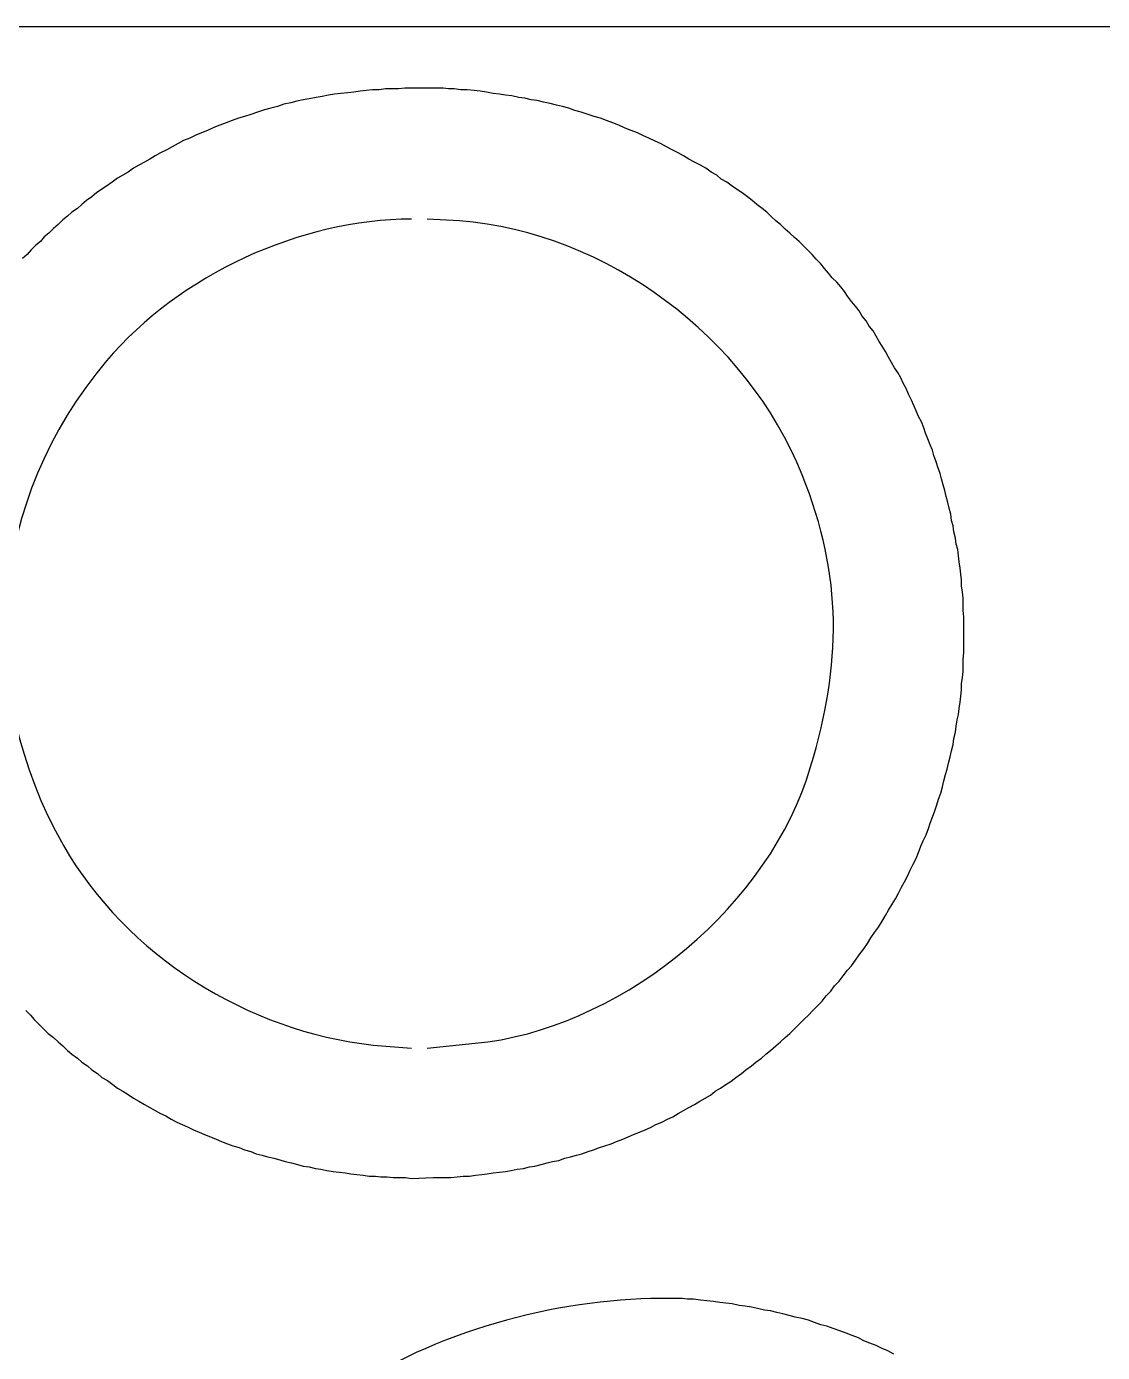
# Model space of a CAD drawing. Extents: x 16 to 596, y 60 to 440.
# Drawn here: x 477.21 to 512.13, y 207.24 to 250.27 of the extents above; entities that cross this region are included whole.
import ezdxf

# ---------------------------------------------------------------- set-up
doc = ezdxf.new("R2010")
doc.units = 0
doc.layers.get('0').update_dxf_attribs({"linetype": 'CONTINUOUS'})

msp = doc.modelspace()

# ---------------------------------------------------------------- linework, layer by layer
at = {"color": 5}
msp.add_line((16.208698, 250.268714), (596.208698, 250.268714), dxfattribs=at)
at = {"color": 3}
for p, q in [((489.483698, 248.268714), (489.283698, 248.243814)), ((490.208698, 248.268714), (489.483698, 248.268714)), ((490.383598, 248.268714), (490.208698, 248.268714)), ((490.558698, 248.268714), (490.383598, 248.268714)), ((490.733598, 248.268714), (490.558698, 248.268714)), ((490.908698, 248.243814), (490.733598, 248.268714)), ((485.983598, 247.843814), (485.783698, 247.793814)), ((486.183698, 247.893714), (485.983598, 247.843814)), ((486.383598, 247.918714), (486.183698, 247.893714)), ((486.608698, 247.968814), (486.383598, 247.918714)), ((486.808598, 247.993814), (486.608698, 247.968814)), ((487.008698, 248.043814), (486.808598, 247.993814)), ((487.208598, 248.068714), (487.008698, 248.043814)), ((487.408698, 248.093714), (487.208598, 248.068714)), ((487.633698, 248.118714), (487.408698, 248.093714)), ((487.833698, 248.143814), (487.633698, 248.118714)), ((488.033698, 248.168814), (487.833698, 248.143814)), ((488.233698, 248.193814), (488.033698, 248.168814)), ((488.433698, 248.218814), (488.233698, 248.193814)), ((488.658698, 248.218814), (488.433698, 248.218814)), ((488.858698, 248.243814), (488.658698, 248.218814)), ((489.058698, 248.243814), (488.858698, 248.243814)), ((489.283698, 248.243814), (489.058698, 248.243814)), ((491.083698, 248.243814), (490.908698, 248.243814)), ((491.308698, 248.218814), (491.083698, 248.243814)), ((491.508698, 248.218814), (491.308698, 248.218814)), ((491.733698, 248.193814), (491.508698, 248.218814)), ((491.933598, 248.168814), (491.733698, 248.193814)), ((492.133698, 248.143814), (491.933598, 248.168814)), ((492.358598, 248.093714), (492.133698, 248.143814)), ((492.558698, 248.068714), (492.358598, 248.093714)), ((492.758598, 248.043814), (492.558698, 248.068714)), ((492.958698, 248.018814), (492.758598, 248.043814)), ((493.183698, 247.968814), (492.958698, 248.018814)), ((493.383698, 247.943814), (493.183698, 247.968814)), ((493.583698, 247.893714), (493.383698, 247.943814)), ((493.783698, 247.868714), (493.583698, 247.893714)), ((493.983698, 247.818814), (493.783698, 247.868714)), ((484.483698, 247.418814), (484.283698, 247.343814)), ((484.708698, 247.493714), (484.483698, 247.418814)), ((484.933698, 247.568814), (484.708698, 247.493714)), ((485.133698, 247.618814), (484.933698, 247.568814)), ((485.358698, 247.668714), (485.133698, 247.618814)), ((485.558698, 247.743814), (485.358698, 247.668714)), ((485.783698, 247.793814), (485.558698, 247.743814)), ((494.208698, 247.768814), (493.983698, 247.818814)), ((494.408698, 247.718714), (494.208698, 247.768814)), ((494.608698, 247.668714), (494.408698, 247.718714)), ((494.808698, 247.618814), (494.608698, 247.668714)), ((495.008698, 247.543814), (494.808698, 247.618814)), ((495.208698, 247.493714), (495.008698, 247.543814)), ((495.433698, 247.418814), (495.208698, 247.493714)), ((495.633698, 247.343814), (495.433698, 247.418814)), ((483.283698, 246.993814), (483.083698, 246.893714)), ((483.483698, 247.068714), (483.283698, 246.993814)), ((483.683698, 247.143814), (483.483698, 247.068714)), ((483.883698, 247.218814), (483.683698, 247.143814)), ((484.083698, 247.293714), (483.883698, 247.218814)), ((484.283698, 247.343814), (484.083698, 247.293714)), ((495.833698, 247.293714), (495.633698, 247.343814)), ((496.033698, 247.218814), (495.833698, 247.293714)), ((496.233698, 247.143814), (496.033698, 247.218814)), ((496.433698, 247.068714), (496.233698, 247.143814)), ((496.633698, 246.968814), (496.433698, 247.068714)), ((496.833698, 246.893714), (496.633698, 246.968814)), ((482.308698, 246.568814), (482.133698, 246.468814)), ((482.508698, 246.643814), (482.308698, 246.568814)), ((482.708698, 246.743714), (482.508698, 246.643814)), ((482.883698, 246.818814), (482.708698, 246.743714)), ((483.083698, 246.893714), (482.883698, 246.818814)), ((497.033698, 246.818814), (496.833698, 246.893714)), ((497.233698, 246.718714), (497.033698, 246.818814)), ((497.408698, 246.643814), (497.233698, 246.718714)), ((497.608698, 246.543714), (497.408698, 246.643814)), ((497.783698, 246.468814), (497.608698, 246.543714)), ((481.558698, 246.168814), (481.383698, 246.068814)), ((481.758698, 246.268814), (481.558698, 246.168814)), ((481.933698, 246.368814), (481.758698, 246.268814)), ((482.133698, 246.468814), (481.933698, 246.368814)), ((497.983698, 246.368814), (497.783698, 246.468814)), ((498.158698, 246.268814), (497.983698, 246.368814)), ((498.358698, 246.168814), (498.158698, 246.268814)), ((498.533698, 246.068814), (498.358698, 246.168814)), ((480.858598, 245.768814), (480.683698, 245.668814)), ((481.033698, 245.868814), (480.858598, 245.768814)), ((481.208598, 245.968814), (481.033698, 245.868814)), ((481.383698, 246.068814), (481.208598, 245.968814)), ((498.708598, 245.968814), (498.533698, 246.068814)), ((498.883698, 245.868814), (498.708598, 245.968814)), ((499.083598, 245.768814), (498.883698, 245.868814)), ((499.258698, 245.668814), (499.083598, 245.768814)), ((480.158698, 245.343714), (479.983698, 245.218814)), ((480.333698, 245.443814), (480.158698, 245.343714)), ((480.508698, 245.543714), (480.333698, 245.443814)), ((480.683698, 245.668814), (480.508698, 245.543714)), ((499.433698, 245.543714), (499.258698, 245.668814)), ((499.608698, 245.443814), (499.433698, 245.543714)), ((499.758698, 245.318714), (499.608698, 245.443814)), ((499.933698, 245.218814), (499.758698, 245.318714)), ((479.483698, 244.868814), (479.333698, 244.743714)), ((479.658598, 244.993814), (479.483698, 244.868814)), ((479.808698, 245.093714), (479.658598, 244.993814)), ((479.983698, 245.218814), (479.808698, 245.093714)), ((500.108698, 245.093714), (499.933698, 245.218814)), ((500.283598, 244.968814), (500.108698, 245.093714)), ((500.433698, 244.868814), (500.283598, 244.968814)), ((500.608698, 244.743714), (500.433698, 244.868814)), ((479.008698, 244.493714), (478.858598, 244.368814)), ((479.158698, 244.618814), (479.008698, 244.493714)), ((479.333698, 244.743714), (479.158698, 244.618814)), ((500.758698, 244.618814), (500.608698, 244.743714)), ((500.908698, 244.493714), (500.758698, 244.618814)), ((501.083598, 244.368814), (500.908698, 244.493714)), ((478.383698, 243.993814), (478.233698, 243.843814)), ((478.533698, 244.118714), (478.383698, 243.993814)), ((478.683698, 244.243814), (478.533698, 244.118714)), ((478.858598, 244.368814), (478.683698, 244.243814)), ((501.233698, 244.243814), (501.083598, 244.368814)), ((501.383698, 244.093714), (501.233698, 244.243814)), ((501.533698, 243.968814), (501.383698, 244.093714)), ((501.683698, 243.843814), (501.533698, 243.968814)), ((477.933698, 243.568714), (477.783698, 243.443814)), ((478.083698, 243.718714), (477.933698, 243.568714)), ((478.233698, 243.843814), (478.083698, 243.718714)), ((501.833698, 243.693714), (501.683698, 243.843814)), ((501.983698, 243.568714), (501.833698, 243.693714)), ((502.133698, 243.418814), (501.983698, 243.568714)), ((477.508698, 243.168714), (477.358698, 243.018814)), ((477.658598, 243.293814), (477.508698, 243.168714)), ((477.783698, 243.443814), (477.658598, 243.293814)), ((502.283598, 243.293814), (502.133698, 243.418814)), ((502.433698, 243.143714), (502.283598, 243.293814)), ((502.558698, 243.018814), (502.433698, 243.143714)), ((477.233598, 242.868814), (477.083698, 242.743714)), ((477.358698, 243.018814), (477.233598, 242.868814)), ((502.708698, 242.868814), (502.558698, 243.018814)), ((502.833698, 242.718714), (502.708698, 242.868814)), ((502.983698, 242.568714), (502.833698, 242.718714)), ((503.108698, 242.418814), (502.983698, 242.568714)), ((503.233698, 242.268814), (503.108698, 242.418814)), ((503.358698, 242.118714), (503.233698, 242.268814)), ((503.508698, 241.968714), (503.358698, 242.118714)), ((503.633698, 241.818814), (503.508698, 241.968714)), ((503.758698, 241.668814), (503.633698, 241.818814)), ((503.858598, 241.518714), (503.758698, 241.668814)), ((503.983698, 241.343714), (503.858598, 241.518714)), ((504.108698, 241.193814), (503.983698, 241.343714)), ((504.233598, 241.043814), (504.108698, 241.193814)), ((504.333698, 240.868814), (504.233598, 241.043814)), ((504.458698, 240.718714), (504.333698, 240.868814)), ((504.558698, 240.543714), (504.458698, 240.718714)), ((504.683698, 240.393714), (504.558698, 240.543714)), ((504.783698, 240.218814), (504.683698, 240.393714)), ((504.883698, 240.043814), (504.783698, 240.218814)), ((504.983698, 239.893814), (504.883698, 240.043814)), ((505.083698, 239.718814), (504.983698, 239.893814)), ((505.183698, 239.543714), (505.083698, 239.718814)), ((505.283698, 239.368714), (505.183698, 239.543714)), ((505.383698, 239.193714), (505.283698, 239.368714)), ((505.483698, 239.043814), (505.383698, 239.193714)), ((505.583698, 238.868814), (505.483698, 239.043814)), ((505.658698, 238.693814), (505.583698, 238.868814)), ((505.758698, 238.518814), (505.658698, 238.693814)), ((505.833598, 238.343714), (505.758698, 238.518814)), ((505.933698, 238.143714), (505.833598, 238.343714)), ((506.008698, 237.968714), (505.933698, 238.143714)), ((506.083698, 237.793714), (506.008698, 237.968714)), ((506.158698, 237.618814), (506.083698, 237.793714)), ((506.258598, 237.443814), (506.158698, 237.618814)), ((506.333698, 237.243814), (506.258598, 237.443814)), ((506.383698, 237.068814), (506.333698, 237.243814)), ((506.458698, 236.893814), (506.383698, 237.068814)), ((506.533698, 236.693814), (506.458698, 236.893814)), ((506.608598, 236.518814), (506.533698, 236.693814)), ((506.658698, 236.343814), (506.608598, 236.518814)), ((506.733698, 236.143814), (506.658698, 236.343814)), ((506.783698, 235.968714), (506.733698, 236.143814)), ((506.858698, 235.768714), (506.783698, 235.968714)), ((506.908698, 235.593714), (506.858698, 235.768714)), ((506.958698, 235.393714), (506.908698, 235.593714)), ((507.008598, 235.218714), (506.958698, 235.393714)), ((507.058698, 235.018714), (507.008598, 235.218714)), ((507.108698, 234.818714), (507.058698, 235.018714)), ((507.158698, 234.643814), (507.108698, 234.818714)), ((507.208698, 234.443814), (507.158698, 234.643814)), ((507.233698, 234.243714), (507.208698, 234.443814)), ((507.283698, 234.068814), (507.233698, 234.243714)), ((507.308698, 233.868814), (507.283698, 234.068814)), ((507.358698, 233.668814), (507.308698, 233.868814)), ((507.383698, 233.468814), (507.358698, 233.668814)), ((507.433598, 233.293814), (507.383698, 233.468814)), ((507.458698, 233.093814), (507.433598, 233.293814)), ((507.483698, 232.893814), (507.458698, 233.093814)), ((507.508698, 232.693814), (507.483698, 232.893814)), ((507.533698, 232.493814), (507.508698, 232.693814)), ((507.558698, 232.318814), (507.533698, 232.493814)), ((507.558698, 232.118814), (507.558698, 232.318814)), ((507.583698, 231.918814), (507.558698, 232.118814)), ((507.608698, 231.718814), (507.583698, 231.918814)), ((507.608698, 231.518814), (507.608698, 231.718814)), ((507.608698, 231.318814), (507.608698, 231.518814)), ((507.633698, 231.118814), (507.608698, 231.318814)), ((507.633698, 230.918814), (507.633698, 231.118814)), ((507.633698, 230.718814), (507.633698, 230.918814)), ((507.633698, 230.543814), (507.633698, 230.718814)), ((507.633698, 230.343814), (507.633698, 230.543814)), ((507.633698, 230.143814), (507.633698, 230.343814)), ((507.608698, 229.743814), (507.633698, 229.943814)), ((507.633698, 229.943814), (507.633698, 230.143814)), ((507.583698, 229.143814), (507.608698, 229.343814)), ((507.608698, 229.543814), (507.608698, 229.743814)), ((507.608698, 229.343814), (507.608698, 229.543814)), ((507.558698, 228.943814), (507.583698, 229.143814)), ((507.558698, 228.743814), (507.558698, 228.943814)), ((507.508698, 228.343814), (507.533698, 228.543814)), ((507.533698, 228.543814), (507.558698, 228.743814)), ((507.458698, 227.943814), (507.483698, 228.143814)), ((507.483698, 228.143814), (507.508698, 228.343814)), ((507.383698, 227.568814), (507.408598, 227.768814)), ((507.408598, 227.768814), (507.458698, 227.943814)), ((507.308698, 227.168814), (507.358698, 227.368814)), ((507.358698, 227.368814), (507.383698, 227.568814)), ((507.183698, 226.568814), (507.233698, 226.768814)), ((507.233698, 226.768814), (507.283698, 226.968814)), ((507.283698, 226.968814), (507.308698, 227.168814)), ((507.083698, 226.168814), (507.133698, 226.368814)), ((507.133698, 226.368814), (507.183698, 226.568814)), ((506.983698, 225.793814), (507.033598, 225.993814)), ((507.033598, 225.993814), (507.083698, 226.168814)), ((506.883698, 225.393814), (506.933698, 225.593814)), ((506.933698, 225.593814), (506.983698, 225.793814)), ((506.758698, 225.018814), (506.808698, 225.193814)), ((506.808698, 225.193814), (506.883698, 225.393814)), ((506.533698, 224.418814), (506.608598, 224.618814)), ((506.608598, 224.618814), (506.683698, 224.818814)), ((506.683698, 224.818814), (506.758698, 225.018814)), ((506.408698, 224.043814), (506.483698, 224.243814)), ((506.483698, 224.243814), (506.533698, 224.418814)), ((506.233598, 223.668714), (506.308698, 223.843814)), ((506.308698, 223.843814), (506.408698, 224.043814)), ((506.083698, 223.268714), (506.158698, 223.468714)), ((506.158698, 223.468714), (506.233598, 223.668714)), ((505.808598, 222.718714), (505.883698, 222.893714)), ((505.883698, 222.893714), (505.983698, 223.093714)), ((505.983698, 223.093714), (506.083698, 223.268714)), ((505.608698, 222.343814), (505.708698, 222.518714)), ((505.708698, 222.518714), (505.808598, 222.718714)), ((505.408598, 221.968814), (505.508698, 222.143814)), ((505.508698, 222.143814), (505.608698, 222.343814)), ((505.083698, 221.418814), (505.183698, 221.593814)), ((505.183698, 221.593814), (505.308698, 221.793814)), ((505.308698, 221.793814), (505.408598, 221.968814)), ((504.858698, 221.043814), (504.983698, 221.243814)), ((504.983698, 221.243814), (505.083698, 221.418814)), ((504.608698, 220.693714), (504.733698, 220.868814)), ((504.733698, 220.868814), (504.858698, 221.043814)), ((504.233598, 220.143714), (504.383698, 220.343714)), ((504.383698, 220.343714), (504.508698, 220.518714)), ((504.508698, 220.518714), (504.608698, 220.693714)), ((503.983698, 219.793814), (504.108698, 219.968814)), ((504.108698, 219.968814), (504.233598, 220.143714)), ((503.583698, 219.293714), (503.708698, 219.468814)), ((503.708698, 219.468814), (503.858598, 219.643814)), ((503.858598, 219.643814), (503.983698, 219.793814)), ((503.308698, 218.968814), (503.433598, 219.143714)), ((503.433598, 219.143714), (503.583698, 219.293714)), ((502.883698, 218.493714), (503.033598, 218.643814)), ((503.033598, 218.643814), (503.158698, 218.818814)), ((503.158698, 218.818814), (503.308698, 218.968814)), ((477.183698, 218.343714), (477.333698, 218.193814)), ((477.333698, 218.193814), (477.458698, 218.043814)), ((502.433698, 218.043814), (502.583698, 218.193814)), ((502.583698, 218.193814), (502.733698, 218.343714)), ((502.733698, 218.343714), (502.883698, 218.493714)), ((477.458698, 218.043814), (477.608698, 217.893814)), ((477.608698, 217.893814), (477.758698, 217.743714)), ((477.758698, 217.743714), (477.908698, 217.593814)), ((501.983698, 217.593814), (502.133698, 217.743714)), ((502.133698, 217.743714), (502.283598, 217.893814)), ((502.283598, 217.893814), (502.433698, 218.043814)), ((477.908698, 217.593814), (478.083698, 217.468814)), ((478.083698, 217.468814), (478.233698, 217.318714)), ((478.233698, 217.318714), (478.383698, 217.193814)), ((501.533698, 217.193814), (501.683698, 217.318714)), ((501.683698, 217.318714), (501.833698, 217.468814)), ((501.833698, 217.468814), (501.983698, 217.593814)), ((478.383698, 217.193814), (478.533698, 217.043814)), ((478.533698, 217.043814), (478.683698, 216.918714)), ((478.683698, 216.918714), (478.858598, 216.793814)), ((501.058598, 216.793814), (501.208698, 216.918714)), ((501.208698, 216.918714), (501.358698, 217.043814)), ((501.358698, 217.043814), (501.533698, 217.193814)), ((478.858598, 216.793814), (479.008698, 216.668814)), ((479.008698, 216.668814), (479.183698, 216.543714)), ((479.183698, 216.543714), (479.333698, 216.418814)), ((479.333698, 216.418814), (479.508698, 216.293814)), ((500.408698, 216.293814), (500.558698, 216.418814)), ((500.558698, 216.418814), (500.733698, 216.543714)), ((500.733698, 216.543714), (500.883698, 216.668814)), ((500.883698, 216.668814), (501.058598, 216.793814)), ((479.508698, 216.293814), (479.658598, 216.168714)), ((479.658598, 216.168714), (479.833698, 216.068814)), ((479.833698, 216.068814), (480.008598, 215.943714)), ((499.908598, 215.943714), (500.083698, 216.043814)), ((500.083698, 216.043814), (500.233698, 216.168714)), ((500.233698, 216.168714), (500.408698, 216.293814)), ((480.008598, 215.943714), (480.158698, 215.818814)), ((480.158698, 215.818814), (480.333698, 215.718714)), ((480.333698, 215.718714), (480.508698, 215.618814)), ((480.508698, 215.618814), (480.683698, 215.493814)), ((499.233698, 215.493814), (499.408698, 215.593814)), ((499.408698, 215.593814), (499.558698, 215.718714)), ((499.558698, 215.718714), (499.733698, 215.818814)), ((499.733698, 215.818814), (499.908598, 215.943714)), ((480.683698, 215.493814), (480.858598, 215.393814)), ((480.858598, 215.393814), (481.033698, 215.293814)), ((481.033698, 215.293814), (481.208598, 215.193714)), ((481.208598, 215.193714), (481.383698, 215.093814)), ((498.533698, 215.093814), (498.708598, 215.193714)), ((498.708598, 215.193714), (498.883698, 215.293814)), ((498.883698, 215.293814), (499.058598, 215.393814)), ((499.058598, 215.393814), (499.233698, 215.493814)), ((481.383698, 215.093814), (481.558698, 214.993714)), ((481.558698, 214.993714), (481.733698, 214.918714)), ((481.733698, 214.918714), (481.908698, 214.818814)), ((481.908698, 214.818814), (482.083698, 214.718814)), ((482.083698, 214.718814), (482.258698, 214.643814)), ((497.633698, 214.643814), (497.833698, 214.718814)), ((497.833698, 214.718814), (498.008698, 214.818814)), ((498.008698, 214.818814), (498.183698, 214.893814)), ((498.183698, 214.893814), (498.358698, 214.993714)), ((498.358698, 214.993714), (498.533698, 215.093814)), ((482.258698, 214.643814), (482.433598, 214.568714)), ((482.433598, 214.568714), (482.633698, 214.468814)), ((482.633698, 214.468814), (482.808598, 214.393714)), ((482.808598, 214.393714), (482.983698, 214.318814)), ((482.983698, 214.318814), (483.183598, 214.243814)), ((496.733598, 214.243814), (496.908698, 214.318814)), ((496.908698, 214.318814), (497.108598, 214.393714)), ((497.108598, 214.393714), (497.283698, 214.468814)), ((497.283698, 214.468814), (497.458698, 214.543714)), ((497.458698, 214.543714), (497.633698, 214.643814)), ((483.183598, 214.243814), (483.358698, 214.168714)), ((483.358698, 214.168714), (483.533698, 214.093814)), ((483.533698, 214.093814), (483.733698, 214.018814)), ((483.733698, 214.018814), (483.908698, 213.943714)), ((483.908698, 213.943714), (484.108698, 213.893814)), ((484.108698, 213.893814), (484.283698, 213.818814)), ((495.608698, 213.818814), (495.808698, 213.893814)), ((495.808698, 213.893814), (495.983698, 213.943714)), ((495.983698, 213.943714), (496.183698, 214.018814)), ((496.183698, 214.018814), (496.358698, 214.093814)), ((496.358698, 214.093814), (496.558698, 214.168714)), ((496.558698, 214.168714), (496.733598, 214.243814)), ((484.283698, 213.818814), (484.483698, 213.768714)), ((484.483698, 213.768714), (484.658698, 213.693814)), ((484.658698, 213.693814), (484.858698, 213.643814)), ((484.858698, 213.643814), (485.033698, 213.593714)), ((485.033698, 213.593714), (485.233698, 213.543714)), ((485.233698, 213.543714), (485.433698, 213.493814)), ((485.433698, 213.493814), (485.608598, 213.443814)), ((485.608598, 213.443814), (485.808698, 213.393714)), ((494.108698, 213.393714), (494.283698, 213.443814)), ((494.283698, 213.443814), (494.483698, 213.468814)), ((494.483698, 213.468814), (494.683698, 213.543714)), ((494.683698, 213.543714), (494.858698, 213.593714)), ((494.858698, 213.593714), (495.058698, 213.643814)), ((495.058698, 213.643814), (495.233698, 213.693814)), ((495.233698, 213.693814), (495.433698, 213.768714)), ((495.433698, 213.768714), (495.608698, 213.818814)), ((485.808698, 213.393714), (486.008598, 213.343714)), ((486.008598, 213.343714), (486.183698, 213.293814)), ((486.183698, 213.293814), (486.383598, 213.268814)), ((486.383598, 213.268814), (486.583698, 213.218814)), ((486.583698, 213.218814), (486.758598, 213.193714)), ((486.758598, 213.193714), (486.958698, 213.143714)), ((486.958698, 213.143714), (487.158598, 213.118814)), ((487.158598, 213.118814), (487.358698, 213.093814)), ((487.358698, 213.093814), (487.558598, 213.068814)), ((487.558598, 213.068814), (487.733698, 213.043814)), ((487.733698, 213.043814), (487.933698, 213.018814)), ((487.933698, 213.018814), (488.133698, 212.993714)), ((488.133698, 212.993714), (488.333698, 212.968714)), ((491.583698, 212.968714), (491.783698, 212.993714)), ((491.783698, 212.993714), (491.983698, 213.018814)), ((491.983698, 213.018814), (492.158698, 213.043814)), ((492.158698, 213.043814), (492.358598, 213.068814)), ((492.358598, 213.068814), (492.558698, 213.093814)), ((492.558698, 213.093814), (492.758598, 213.118814)), ((492.758598, 213.118814), (492.933698, 213.143714)), ((492.933698, 213.143714), (493.133598, 213.193714)), ((493.133598, 213.193714), (493.333698, 213.218814)), ((493.333698, 213.218814), (493.533598, 213.268814)), ((493.533598, 213.268814), (493.708698, 213.293814)), ((493.708698, 213.293814), (493.908598, 213.343714)), ((493.908598, 213.343714), (494.108698, 213.393714)), ((488.333698, 212.968714), (488.533698, 212.968714)), ((488.533698, 212.968714), (488.708698, 212.943714)), ((488.708698, 212.943714), (488.908698, 212.943714)), ((488.908698, 212.943714), (489.108698, 212.918814)), ((489.108698, 212.918814), (489.308698, 212.918814)), ((489.308698, 212.918814), (489.508698, 212.918814)), ((489.508698, 212.918814), (489.708698, 212.893814)), ((489.708698, 212.893814), (490.408698, 212.918814)), ((490.408698, 212.918814), (490.608698, 212.918814)), ((490.608698, 212.918814), (490.808698, 212.918814)), ((490.808698, 212.918814), (490.983698, 212.918814)), ((490.983698, 212.918814), (491.183698, 212.943714)), ((491.183698, 212.943714), (491.383698, 212.968714)), ((491.383698, 212.968714), (491.583698, 212.968714)), ((497.958698, 208.993714), (497.783698, 208.993714)), ((498.133698, 208.993714), (497.958698, 208.993714)), ((498.308598, 208.993714), (498.133698, 208.993714)), ((498.483698, 208.993714), (498.308598, 208.993714)), ((498.658698, 208.968714), (498.483698, 208.993714)), ((498.858698, 208.968714), (498.658698, 208.968714)), ((499.083598, 208.943814), (498.858698, 208.968714)), ((499.283698, 208.918814), (499.083598, 208.943814)), ((499.508598, 208.893814), (499.283698, 208.918814)), ((499.708698, 208.868814), (499.508598, 208.893814)), ((499.908598, 208.843714), (499.708698, 208.868814)), ((500.108698, 208.818714), (499.908598, 208.843714)), ((500.333698, 208.768714), (500.108698, 208.818714)), ((500.533698, 208.743814), (500.333698, 208.768714)), ((500.733698, 208.718814), (500.533698, 208.743814)), ((500.933698, 208.668814), (500.733698, 208.718814)), ((501.158698, 208.618714), (500.933698, 208.668814)), ((501.358698, 208.593714), (501.158698, 208.618714)), ((501.558698, 208.543814), (501.358698, 208.593714)), ((501.758698, 208.493814), (501.558698, 208.543814)), ((501.958698, 208.443714), (501.758698, 208.493814)), ((502.158698, 208.393714), (501.958698, 208.443714)), ((502.383698, 208.343814), (502.158698, 208.393714)), ((502.583698, 208.293814), (502.383698, 208.343814)), ((502.783698, 208.218714), (502.583698, 208.293814)), ((502.983698, 208.143814), (502.783698, 208.218714)), ((503.183698, 208.093814), (502.983698, 208.143814)), ((503.383698, 208.018714), (503.183698, 208.093814)), ((503.608698, 207.943814), (503.383698, 208.018714)), ((503.808698, 207.868814), (503.608698, 207.943814)), ((504.008698, 207.793714), (503.808698, 207.868814)), ((504.208698, 207.718814), (504.008698, 207.793714)), ((504.383698, 207.618714), (504.208698, 207.718814)), ((504.583698, 207.543814), (504.383698, 207.618714)), ((504.783698, 207.468814), (504.583698, 207.543814)), ((504.983698, 207.368814), (504.783698, 207.468814)), ((505.158698, 207.293814), (504.983698, 207.368814)), ((505.358698, 207.193714), (505.158698, 207.293814))]:
    msp.add_line(p, q, dxfattribs=at)
at = {"color": 7}
for p, q in [((491.258698, 243.968814), (490.208698, 244.018814)), ((490.208698, 217.118714), (492.183698, 217.318714)), ((488.458698, 217.218814), (489.708698, 217.118714))]:
    msp.add_line(p, q, dxfattribs=at)
for points in [[(489.708698, 244.018814), (486.092698, 244.018814), (482.168698, 242.203914), (479.808698, 239.418814)], [(502.383698, 235.718814), (500.587098, 240.192914), (496.067798, 243.570414), (491.258698, 243.968814)], [(479.808698, 239.418814), (475.986498, 234.908214), (475.493898, 228.794614), (478.408698, 223.693714)], [(502.658598, 226.243714), (503.655398, 229.582714), (503.717698, 232.396714), (502.383698, 235.718814)], [(492.183698, 217.318714), (496.751498, 217.995214), (501.319498, 221.758114), (502.658598, 226.243714)], [(478.408698, 223.693714), (480.448798, 220.123514), (484.393398, 217.657814), (488.458698, 217.218814)]]:
    msp.add_open_spline(points, degree=3, dxfattribs=at)
at = {"color": 3}
msp.add_open_spline([(497.783698, 208.993714), (494.402598, 208.993714), (490.351398, 207.883814), (487.558598, 205.943814)], degree=3, dxfattribs=at)

doc.saveas('drawing.dxf')
